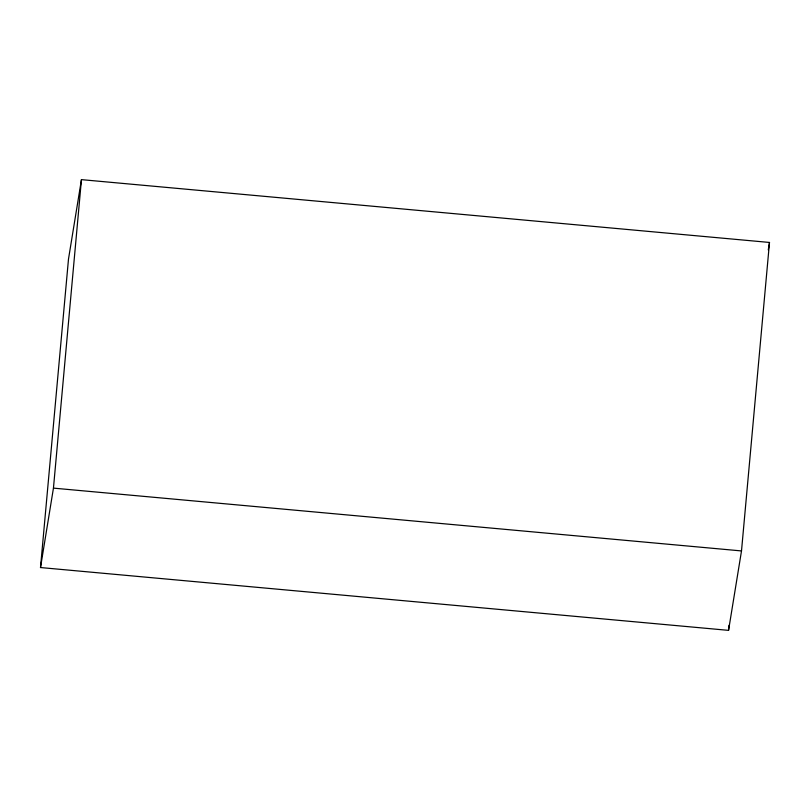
<?xml version="1.0" encoding="UTF-8"?>
<svg xmlns="http://www.w3.org/2000/svg" width="810" height="810" viewBox="0 0 810 810"><rect width="100%" height="100%" fill="white"/><g stroke="black" fill="none" stroke-linecap="round" stroke-linejoin="round"><path stroke-width="1.21" d="M40.5 567.547L68.496 259.068L81.445 179.638L769.5 242.453L741.504 550.932L728.554 630.362L40.5 567.547L53.45 488.126L81.445 179.638M728.554 630.362L729.01 625.32M768.285 249.895L769.5 242.453M53.45 488.126L741.504 550.932"/></g></svg>
